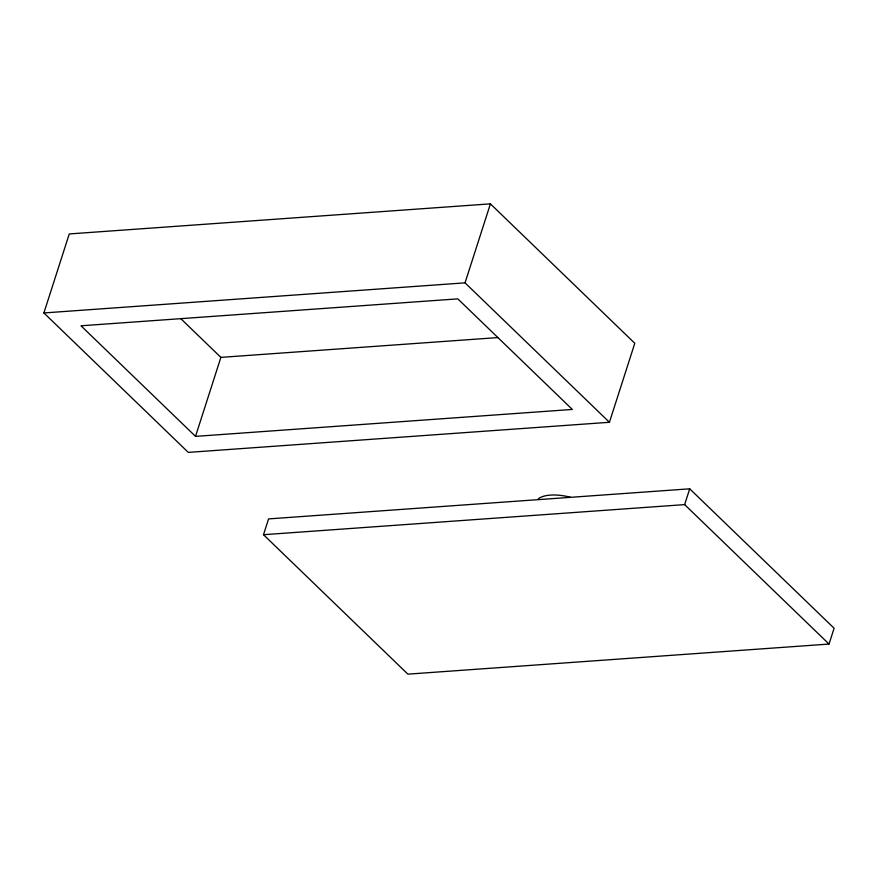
<?xml version="1.0" encoding="UTF-8"?>
<svg xmlns="http://www.w3.org/2000/svg" width="878" height="878" viewBox="0 0 878 878"><rect width="100%" height="100%" fill="white"/><g stroke="black" fill="none" stroke-linecap="round" stroke-linejoin="round"><path stroke-width="1.32" d="M43.9 312.952L69.263 233.943L490.407 203.85L634.794 343.287L609.431 422.285L188.287 452.389L43.9 312.952L465.044 282.848L609.431 422.285M195.52 436.377L81.006 325.793L457.811 298.86L572.324 409.444L195.52 436.377L220.883 357.379L180.758 318.626M263.499 534.713L268.569 518.909L689.713 488.816L834.1 628.253L829.03 644.057L407.886 674.15L263.499 534.713L684.642 504.609L829.03 644.057M465.044 282.848L490.407 203.85M684.642 504.609L689.713 488.816M220.883 357.379L498.024 337.569M538.335 498.726A37.052 16.473 17.8 0 1 570.206 497.167"/></g></svg>
